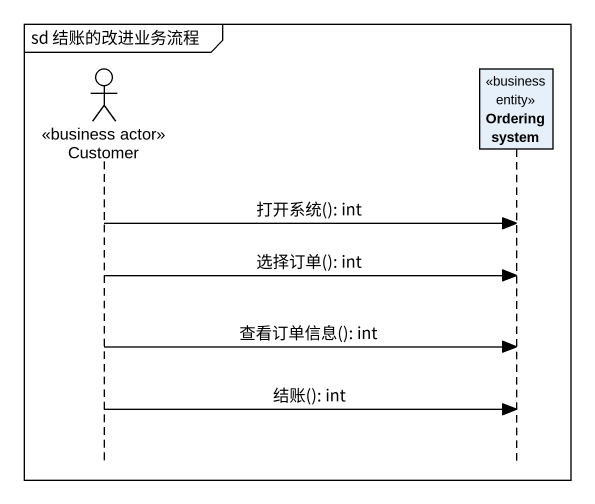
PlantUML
@startuml
mainframe sd 结账的改进业务流程
hide footbox
actor Customer <<business actor>>
participant "Ordering system" as Ordering_system <<business entity>>

Customer -> Ordering_system : 打开系统(): int
Customer -> Ordering_system : 选择订单(): int
Customer -> Ordering_system : 查看订单信息(): int
Customer -> Ordering_system : 结账(): int
@enduml
